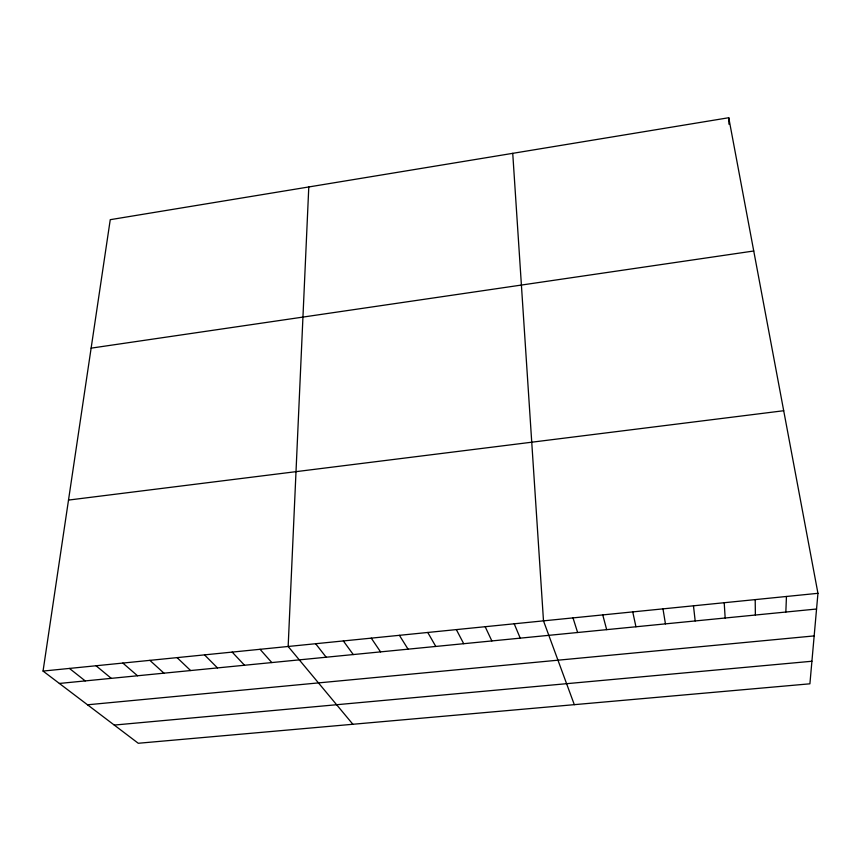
<?xml version="1.0" encoding="UTF-8"?>
<svg xmlns="http://www.w3.org/2000/svg" width="861" height="861" viewBox="0 0 861 861"><rect width="100%" height="100%" fill="white"/><g stroke="black" fill="none" stroke-linecap="round" stroke-linejoin="round"><path stroke-width="1.29" d="M785.845 612.042L786.448 596.479M308.787 186.955L288.155 646.482L352.881 724.273M817.95 593.315L809.91 683.806L138.266 743.269L43.05 671.074L110.251 219.684L728.75 117.731L817.95 593.315L43.05 671.074M91.126 348.145L753.741 250.992M68.503 500.08L783.704 410.729M59.377 683.451L816.551 609.018M87.521 704.793L814.162 635.913M114.265 725.07L811.912 661.248M69.44 668.427L85.228 680.911M96.034 665.757L111.273 678.35M122.843 663.067L137.523 675.767M149.857 660.355L163.967 673.173M177.086 657.621L190.615 670.547M204.52 654.877L217.478 667.91M232.179 652.1L244.535 665.252M260.054 649.302L271.807 662.572M315.643 643.727L326.179 657.223M343.345 640.939L353.268 654.564M371.263 638.141L380.562 651.885M399.407 635.321L408.06 649.172M427.766 632.469L435.784 646.45M456.352 629.606L463.713 643.705M485.173 626.711L491.857 640.939M514.211 623.794L520.227 638.152M574.309 704.664L543.495 620.856L512.736 153.333M573.006 617.897L577.623 632.512M602.754 614.915L606.671 629.649M632.749 611.902L635.945 626.776M662.981 608.867L665.445 623.87M693.471 605.81L695.182 620.953M724.209 602.722L725.166 618.004M728.75 117.731L728.944 124.199M755.194 599.611L755.377 615.034"/></g></svg>
